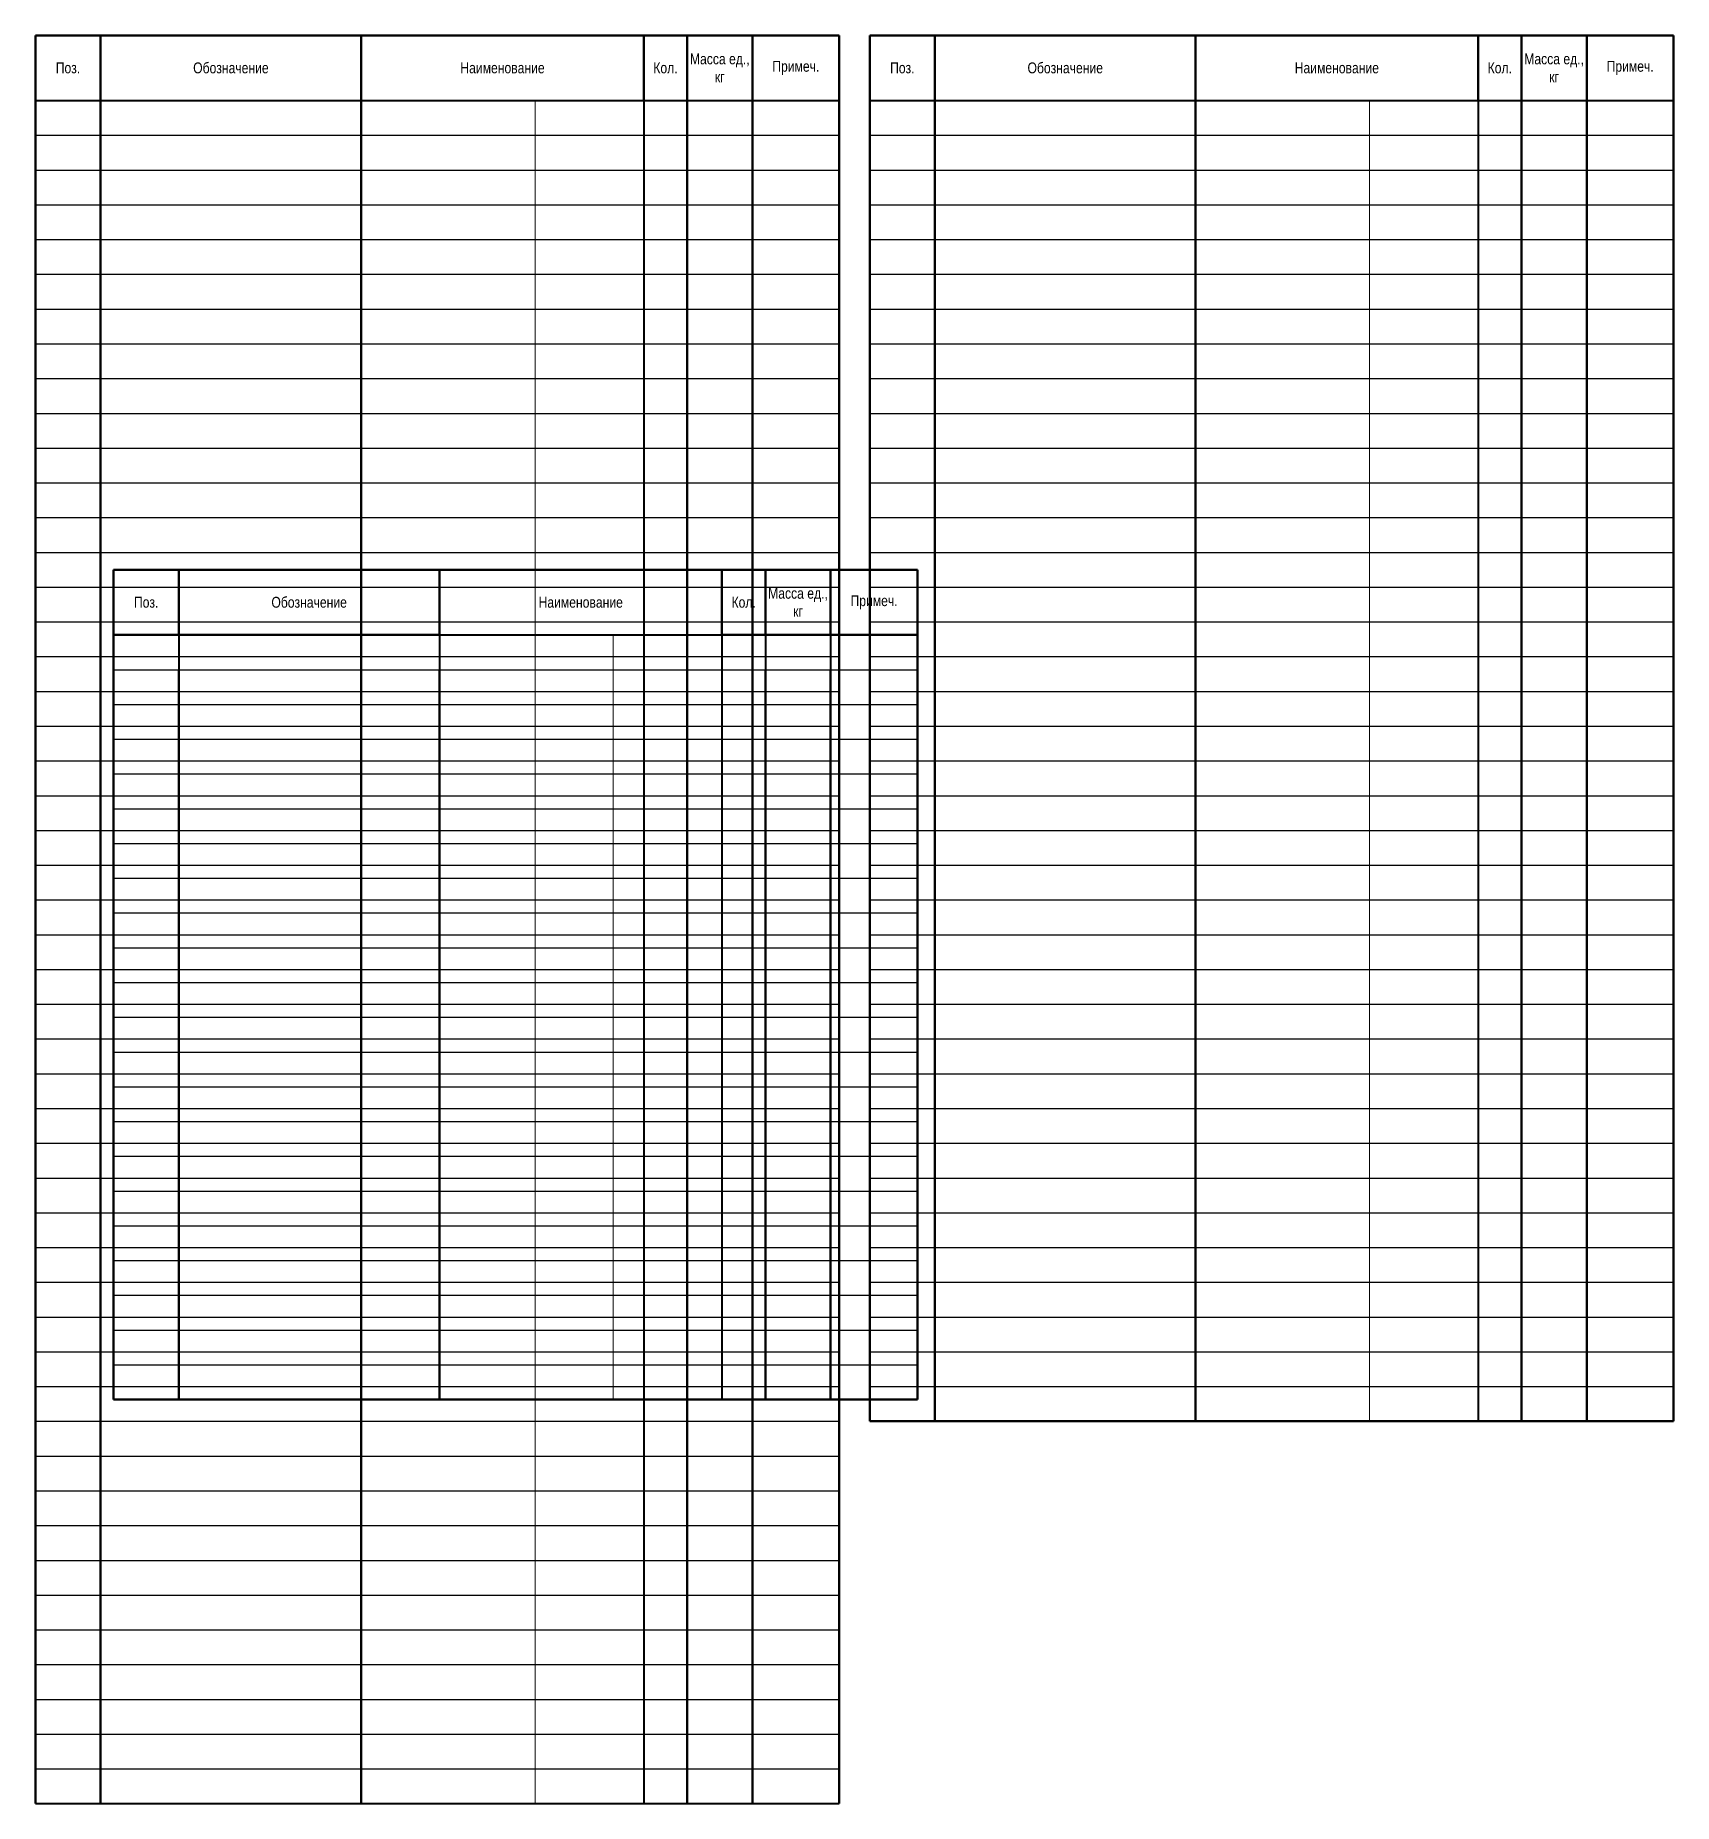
# Model space of a CAD drawing. Header units: millimetres. Extents: x 212 to 589, y 8 to 415.
import ezdxf

# ---------------------------------------------------------------- set-up
doc = ezdxf.new("R2010")
doc.units = ezdxf.units.MM
doc.layers.get('DefPoints').update_dxf_attribs({"color": 6})
doc.styles.add('Спецификации', font='arial.ttf', dxfattribs={"width": 0.8})

# ---------------------------------------------------------------- blocks, each defined once
blk = doc.blocks.new('*T26')
at = {"color": 7, "linetype": 'Continuous', "lineweight": 50}
for p, q in [((0, 0), (185, 0)), ((0, 0), (0, -407)), ((15, 0), (15, -407)), ((75, 0), (75, -407)), ((140, 0), (140, -15)), ((150, 0), (150, -407)), ((165, 0), (165, -407)), ((185, 0), (185, -407))]:
    blk.add_line(p, q, dxfattribs=at)
at = {"color": 7, "linetype": 'Continuous', "lineweight": 40}
for p, q in [((0, -15), (185, -15)), ((140, -15), (140, -407)), ((0, -407), (185, -407))]:
    blk.add_line(p, q, dxfattribs=at)
at = {"color": 7, "linetype": 'Continuous', "lineweight": 25}
for p, q in [((0, -23), (115, -23)), ((140, -23), (185, -23)), ((0, -31), (115, -31)), ((140, -31), (185, -31)), ((0, -39), (115, -39)), ((140, -39), (185, -39)), ((0, -47), (115, -47)), ((140, -47), (185, -47)), ((0, -55), (115, -55)), ((140, -55), (185, -55)), ((0, -63), (115, -63)), ((140, -63), (185, -63)), ((0, -71), (115, -71)), ((140, -71), (185, -71)), ((0, -79), (115, -79)), ((140, -79), (185, -79)), ((0, -87), (115, -87)), ((140, -87), (185, -87)), ((0, -95), (115, -95)), ((140, -95), (185, -95)), ((0, -103), (115, -103)), ((140, -103), (185, -103)), ((0, -111), (115, -111)), ((140, -111), (185, -111)), ((0, -119), (115, -119)), ((140, -119), (185, -119)), ((0, -127), (115, -127)), ((140, -127), (185, -127)), ((0, -135), (115, -135)), ((140, -135), (185, -135)), ((0, -143), (115, -143)), ((140, -143), (185, -143)), ((0, -151), (115, -151)), ((140, -151), (185, -151)), ((0, -159), (115, -159)), ((140, -159), (185, -159)), ((0, -167), (115, -167)), ((140, -167), (185, -167)), ((0, -175), (115, -175)), ((140, -175), (185, -175)), ((0, -183), (115, -183)), ((140, -183), (185, -183)), ((0, -191), (115, -191)), ((140, -191), (185, -191)), ((0, -199), (115, -199)), ((140, -199), (185, -199)), ((0, -207), (115, -207)), ((140, -207), (185, -207)), ((0, -215), (115, -215)), ((140, -215), (185, -215)), ((0, -223), (115, -223)), ((140, -223), (185, -223)), ((0, -231), (115, -231)), ((140, -231), (185, -231)), ((0, -239), (115, -239)), ((140, -239), (185, -239)), ((0, -247), (115, -247)), ((140, -247), (185, -247)), ((0, -255), (115, -255)), ((140, -255), (185, -255)), ((0, -263), (115, -263)), ((140, -263), (185, -263)), ((0, -271), (115, -271)), ((140, -271), (185, -271)), ((0, -279), (115, -279)), ((140, -279), (185, -279)), ((0, -287), (115, -287)), ((140, -287), (185, -287)), ((0, -295), (115, -295)), ((140, -295), (185, -295)), ((0, -303), (115, -303)), ((140, -303), (185, -303)), ((0, -311), (115, -311)), ((140, -311), (185, -311)), ((0, -319), (115, -319)), ((140, -319), (185, -319)), ((0, -327), (115, -327)), ((140, -327), (185, -327)), ((0, -335), (115, -335)), ((140, -335), (185, -335)), ((0, -343), (115, -343)), ((140, -343), (185, -343)), ((0, -351), (115, -351)), ((140, -351), (185, -351)), ((0, -359), (115, -359)), ((140, -359), (185, -359)), ((0, -367), (115, -367)), ((140, -367), (185, -367)), ((0, -375), (115, -375)), ((140, -375), (185, -375)), ((0, -383), (115, -383)), ((140, -383), (185, -383)), ((0, -391), (115, -391)), ((140, -391), (185, -391)), ((0, -399), (115, -399)), ((140, -399), (185, -399))]:
    blk.add_line(p, q, dxfattribs=at)
at = {"color": 7, "linetype": 'Continuous', "lineweight": -2}
for p, q in [((115, -23), (140, -23)), ((115, -31), (140, -31)), ((115, -39), (140, -39)), ((115, -47), (140, -47)), ((115, -55), (140, -55)), ((115, -63), (140, -63)), ((115, -71), (140, -71)), ((115, -79), (140, -79)), ((115, -87), (140, -87)), ((115, -95), (140, -95)), ((115, -103), (140, -103)), ((115, -111), (140, -111)), ((115, -119), (140, -119)), ((115, -127), (140, -127)), ((115, -135), (140, -135)), ((115, -143), (140, -143)), ((115, -151), (140, -151)), ((115, -159), (140, -159)), ((115, -167), (140, -167)), ((115, -175), (140, -175)), ((115, -183), (140, -183)), ((115, -191), (140, -191)), ((115, -199), (140, -199)), ((115, -207), (140, -207)), ((115, -215), (140, -215)), ((115, -223), (140, -223)), ((115, -231), (140, -231)), ((115, -239), (140, -239)), ((115, -247), (140, -247)), ((115, -255), (140, -255)), ((115, -263), (140, -263)), ((115, -271), (140, -271)), ((115, -279), (140, -279)), ((115, -287), (140, -287)), ((115, -295), (140, -295)), ((115, -303), (140, -303)), ((115, -311), (140, -311)), ((115, -319), (140, -319)), ((115, -327), (140, -327)), ((115, -335), (140, -335)), ((115, -343), (140, -343)), ((115, -351), (140, -351)), ((115, -359), (140, -359)), ((115, -367), (140, -367)), ((115, -375), (140, -375)), ((115, -383), (140, -383)), ((115, -391), (140, -391)), ((115, -399), (140, -399))]:
    blk.add_line(p, q, dxfattribs=at)
at = {"layer": 'DefPoints', "color": 8, "linetype": 'ByBlock', "lineweight": 0}
blk.add_line((115, -15), (115, -407), dxfattribs=at)
at = {"color": 1, "char_height": 2.5, "attachment_point": 5, "style": 'Спецификации'}
for s, insert, width in [('{\\fArial Cyr|b0|i0|c204|p34;Поз\\fArial Cyr|b0|i0|c0|p34;.}', (7.5, -7.5), 14), ('{\\fArial Cyr|b0|i0|c204|p34;Обозначение}', (45, -7.5), 59), ('{\\fArial Cyr|b0|i0|c204|p34;Наименование}', (107.5, -7.5), 64), ('{\\fArial Cyr|b0|i0|c204|p34;Кол\\fArial Cyr|b0|i0|c0|p34;.}', (145, -7.5), 9), ('Масса ед., кг', (157.5, -7.5), 14), ('{\\fArial Cyr|b0|i0|c204|p34;Примеч\\fArial Cyr|b0|i0|c0|p34;.}', (175, -7.5), 19)]:
    blk.add_mtext(s, dxfattribs=dict(at, insert=insert, width=width))
blk = doc.blocks.new('*T27')
at = {"color": 7, "linetype": 'Continuous', "lineweight": 50}
for p, q in [((0, 0), (185, 0)), ((0, 0), (0, -319)), ((15, 0), (15, -319)), ((75, 0), (75, -319)), ((140, 0), (140, -15)), ((150, 0), (150, -319)), ((165, 0), (165, -319)), ((185, 0), (185, -319)), ((0, -319), (185, -319))]:
    blk.add_line(p, q, dxfattribs=at)
at = {"color": 7, "linetype": 'Continuous', "lineweight": 40}
for p, q in [((0, -15), (185, -15)), ((140, -15), (140, -319))]:
    blk.add_line(p, q, dxfattribs=at)
at = {"color": 7, "linetype": 'Continuous', "lineweight": 25}
for p, q in [((0, -23), (115, -23)), ((140, -23), (185, -23)), ((0, -31), (115, -31)), ((140, -31), (185, -31)), ((0, -39), (115, -39)), ((140, -39), (185, -39)), ((0, -47), (115, -47)), ((140, -47), (185, -47)), ((0, -55), (115, -55)), ((140, -55), (185, -55)), ((0, -63), (115, -63)), ((140, -63), (185, -63)), ((0, -71), (115, -71)), ((140, -71), (185, -71)), ((0, -79), (115, -79)), ((140, -79), (185, -79)), ((0, -87), (115, -87)), ((140, -87), (185, -87)), ((0, -95), (115, -95)), ((140, -95), (185, -95)), ((0, -103), (115, -103)), ((140, -103), (185, -103)), ((0, -111), (115, -111)), ((140, -111), (185, -111)), ((0, -119), (115, -119)), ((140, -119), (185, -119)), ((0, -127), (115, -127)), ((140, -127), (185, -127)), ((0, -135), (115, -135)), ((140, -135), (185, -135)), ((0, -143), (115, -143)), ((140, -143), (185, -143)), ((0, -151), (115, -151)), ((140, -151), (185, -151)), ((0, -159), (115, -159)), ((140, -159), (185, -159)), ((0, -167), (115, -167)), ((140, -167), (185, -167)), ((0, -175), (115, -175)), ((140, -175), (185, -175)), ((0, -183), (115, -183)), ((140, -183), (185, -183)), ((0, -191), (115, -191)), ((140, -191), (185, -191)), ((0, -199), (115, -199)), ((140, -199), (185, -199)), ((0, -207), (115, -207)), ((140, -207), (185, -207)), ((0, -215), (115, -215)), ((140, -215), (185, -215)), ((0, -223), (115, -223)), ((140, -223), (185, -223)), ((0, -231), (115, -231)), ((140, -231), (185, -231)), ((0, -239), (115, -239)), ((140, -239), (185, -239)), ((0, -247), (115, -247)), ((140, -247), (185, -247)), ((0, -255), (115, -255)), ((140, -255), (185, -255)), ((0, -263), (115, -263)), ((140, -263), (185, -263)), ((0, -271), (115, -271)), ((140, -271), (185, -271)), ((0, -279), (115, -279)), ((140, -279), (185, -279)), ((0, -287), (115, -287)), ((140, -287), (185, -287)), ((0, -295), (115, -295)), ((140, -295), (185, -295)), ((0, -303), (115, -303)), ((140, -303), (185, -303)), ((0, -311), (115, -311)), ((140, -311), (185, -311))]:
    blk.add_line(p, q, dxfattribs=at)
at = {"color": 7, "linetype": 'Continuous', "lineweight": -2}
for p, q in [((115, -23), (140, -23)), ((115, -31), (140, -31)), ((115, -39), (140, -39)), ((115, -47), (140, -47)), ((115, -55), (140, -55)), ((115, -63), (140, -63)), ((115, -71), (140, -71)), ((115, -79), (140, -79)), ((115, -87), (140, -87)), ((115, -95), (140, -95)), ((115, -103), (140, -103)), ((115, -111), (140, -111)), ((115, -119), (140, -119)), ((115, -127), (140, -127)), ((115, -135), (140, -135)), ((115, -143), (140, -143)), ((115, -151), (140, -151)), ((115, -159), (140, -159)), ((115, -167), (140, -167)), ((115, -175), (140, -175)), ((115, -183), (140, -183)), ((115, -191), (140, -191)), ((115, -199), (140, -199)), ((115, -207), (140, -207)), ((115, -215), (140, -215)), ((115, -223), (140, -223)), ((115, -231), (140, -231)), ((115, -239), (140, -239)), ((115, -247), (140, -247)), ((115, -255), (140, -255)), ((115, -263), (140, -263)), ((115, -271), (140, -271)), ((115, -279), (140, -279)), ((115, -287), (140, -287)), ((115, -295), (140, -295)), ((115, -303), (140, -303)), ((115, -311), (140, -311))]:
    blk.add_line(p, q, dxfattribs=at)
at = {"layer": 'DefPoints', "color": 8, "linetype": 'ByBlock', "lineweight": 0}
blk.add_line((115, -15), (115, -319), dxfattribs=at)
at = {"color": 1, "char_height": 2.5, "attachment_point": 5, "style": 'Спецификации'}
for s, insert, width in [('{\\fArial Cyr|b0|i0|c204|p34;Поз\\fArial Cyr|b0|i0|c0|p34;.}', (7.5, -7.5), 14), ('{\\fArial Cyr|b0|i0|c204|p34;Обозначение}', (45, -7.5), 59), ('{\\fArial Cyr|b0|i0|c204|p34;Наименование}', (107.5, -7.5), 64), ('{\\fArial Cyr|b0|i0|c204|p34;Кол\\fArial Cyr|b0|i0|c0|p34;.}', (145, -7.5), 9), ('Масса ед., кг', (157.5, -7.5), 14), ('{\\fArial Cyr|b0|i0|c204|p34;Примеч\\fArial Cyr|b0|i0|c0|p34;.}', (175, -7.5), 19)]:
    blk.add_mtext(s, dxfattribs=dict(at, insert=insert, width=width))
blk = doc.blocks.new('*T28')
at = {"color": 7, "linetype": 'Continuous', "lineweight": 50}
for p, q in [((0, 0), (185, 0)), ((0, 0), (0, -191)), ((15, 0), (15, -15)), ((75, 0), (75, -15)), ((140, 0), (140, -15)), ((150, 0), (150, -15)), ((165, 0), (165, -15)), ((185, 0), (185, -191)), ((0, -15), (75, -15)), ((140, -15), (185, -15)), ((15, -23), (15, -191)), ((75, -23), (75, -191)), ((150, -23), (150, -191)), ((165, -23), (165, -191)), ((0, -191), (185, -191))]:
    blk.add_line(p, q, dxfattribs=at)
at = {"color": 7, "linetype": 'Continuous', "lineweight": 40}
for p, q in [((15, -15), (15, -23)), ((75, -15), (140, -15)), ((75, -15), (75, -23)), ((140, -15), (140, -191)), ((150, -15), (150, -23)), ((165, -15), (165, -23))]:
    blk.add_line(p, q, dxfattribs=at)
at = {"color": 7, "linetype": 'Continuous', "lineweight": 25}
for p, q in [((0, -23), (115, -23)), ((140, -23), (185, -23)), ((0, -31), (115, -31)), ((140, -31), (185, -31)), ((0, -39), (115, -39)), ((140, -39), (185, -39)), ((0, -47), (115, -47)), ((140, -47), (185, -47)), ((0, -55), (115, -55)), ((140, -55), (185, -55)), ((0, -63), (115, -63)), ((140, -63), (185, -63)), ((0, -71), (115, -71)), ((140, -71), (185, -71)), ((0, -79), (115, -79)), ((140, -79), (185, -79)), ((0, -87), (115, -87)), ((140, -87), (185, -87)), ((0, -95), (115, -95)), ((140, -95), (185, -95)), ((0, -103), (115, -103)), ((140, -103), (185, -103)), ((0, -111), (115, -111)), ((140, -111), (185, -111)), ((0, -119), (115, -119)), ((140, -119), (185, -119)), ((0, -127), (115, -127)), ((140, -127), (185, -127)), ((0, -135), (115, -135)), ((140, -135), (185, -135)), ((0, -143), (115, -143)), ((140, -143), (185, -143)), ((0, -151), (115, -151)), ((140, -151), (185, -151)), ((0, -159), (115, -159)), ((140, -159), (185, -159)), ((0, -167), (115, -167)), ((140, -167), (185, -167)), ((0, -175), (115, -175)), ((140, -175), (185, -175)), ((0, -183), (115, -183)), ((140, -183), (185, -183))]:
    blk.add_line(p, q, dxfattribs=at)
at = {"color": 7, "linetype": 'Continuous', "lineweight": -2}
for p, q in [((115, -23), (140, -23)), ((115, -31), (140, -31)), ((115, -39), (140, -39)), ((115, -47), (140, -47)), ((115, -55), (140, -55)), ((115, -63), (140, -63)), ((115, -71), (140, -71)), ((115, -79), (140, -79)), ((115, -87), (140, -87)), ((115, -95), (140, -95)), ((115, -103), (140, -103)), ((115, -111), (140, -111)), ((115, -119), (140, -119)), ((115, -127), (140, -127)), ((115, -135), (140, -135)), ((115, -143), (140, -143)), ((115, -151), (140, -151)), ((115, -159), (140, -159)), ((115, -167), (140, -167)), ((115, -175), (140, -175)), ((115, -183), (140, -183))]:
    blk.add_line(p, q, dxfattribs=at)
at = {"layer": 'DefPoints', "color": 8, "linetype": 'ByBlock', "lineweight": 0}
blk.add_line((115, -15), (115, -191), dxfattribs=at)
at = {"color": 1, "char_height": 2.5, "attachment_point": 5, "style": 'Спецификации'}
for s, insert, width in [('{\\fArial Cyr|b0|i0|c204|p34;Поз\\fArial Cyr|b0|i0|c0|p34;.}', (7.5, -7.5), 14), ('{\\fArial Cyr|b0|i0|c204|p34;Обозначение}', (45, -7.5), 59), ('{\\fArial Cyr|b0|i0|c204|p34;Наименование}', (107.5, -7.5), 64), ('{\\fArial Cyr|b0|i0|c204|p34;Кол\\fArial Cyr|b0|i0|c0|p34;.}', (145, -7.5), 9), ('Масса ед., кг', (157.5, -7.5), 14), ('{\\fArial Cyr|b0|i0|c204|p34;Примеч\\fArial Cyr|b0|i0|c0|p34;.}', (175, -7.5), 19)]:
    blk.add_mtext(s, dxfattribs=dict(at, insert=insert, width=width))

msp = doc.modelspace()

# ---------------------------------------------------------------- block references
for name, p in [('*T26', (212, 415)), ('*T27', (404, 415)), ('*T28', (230, 292))]:
    msp.add_blockref(name, p)

doc.saveas('drawing.dxf')
